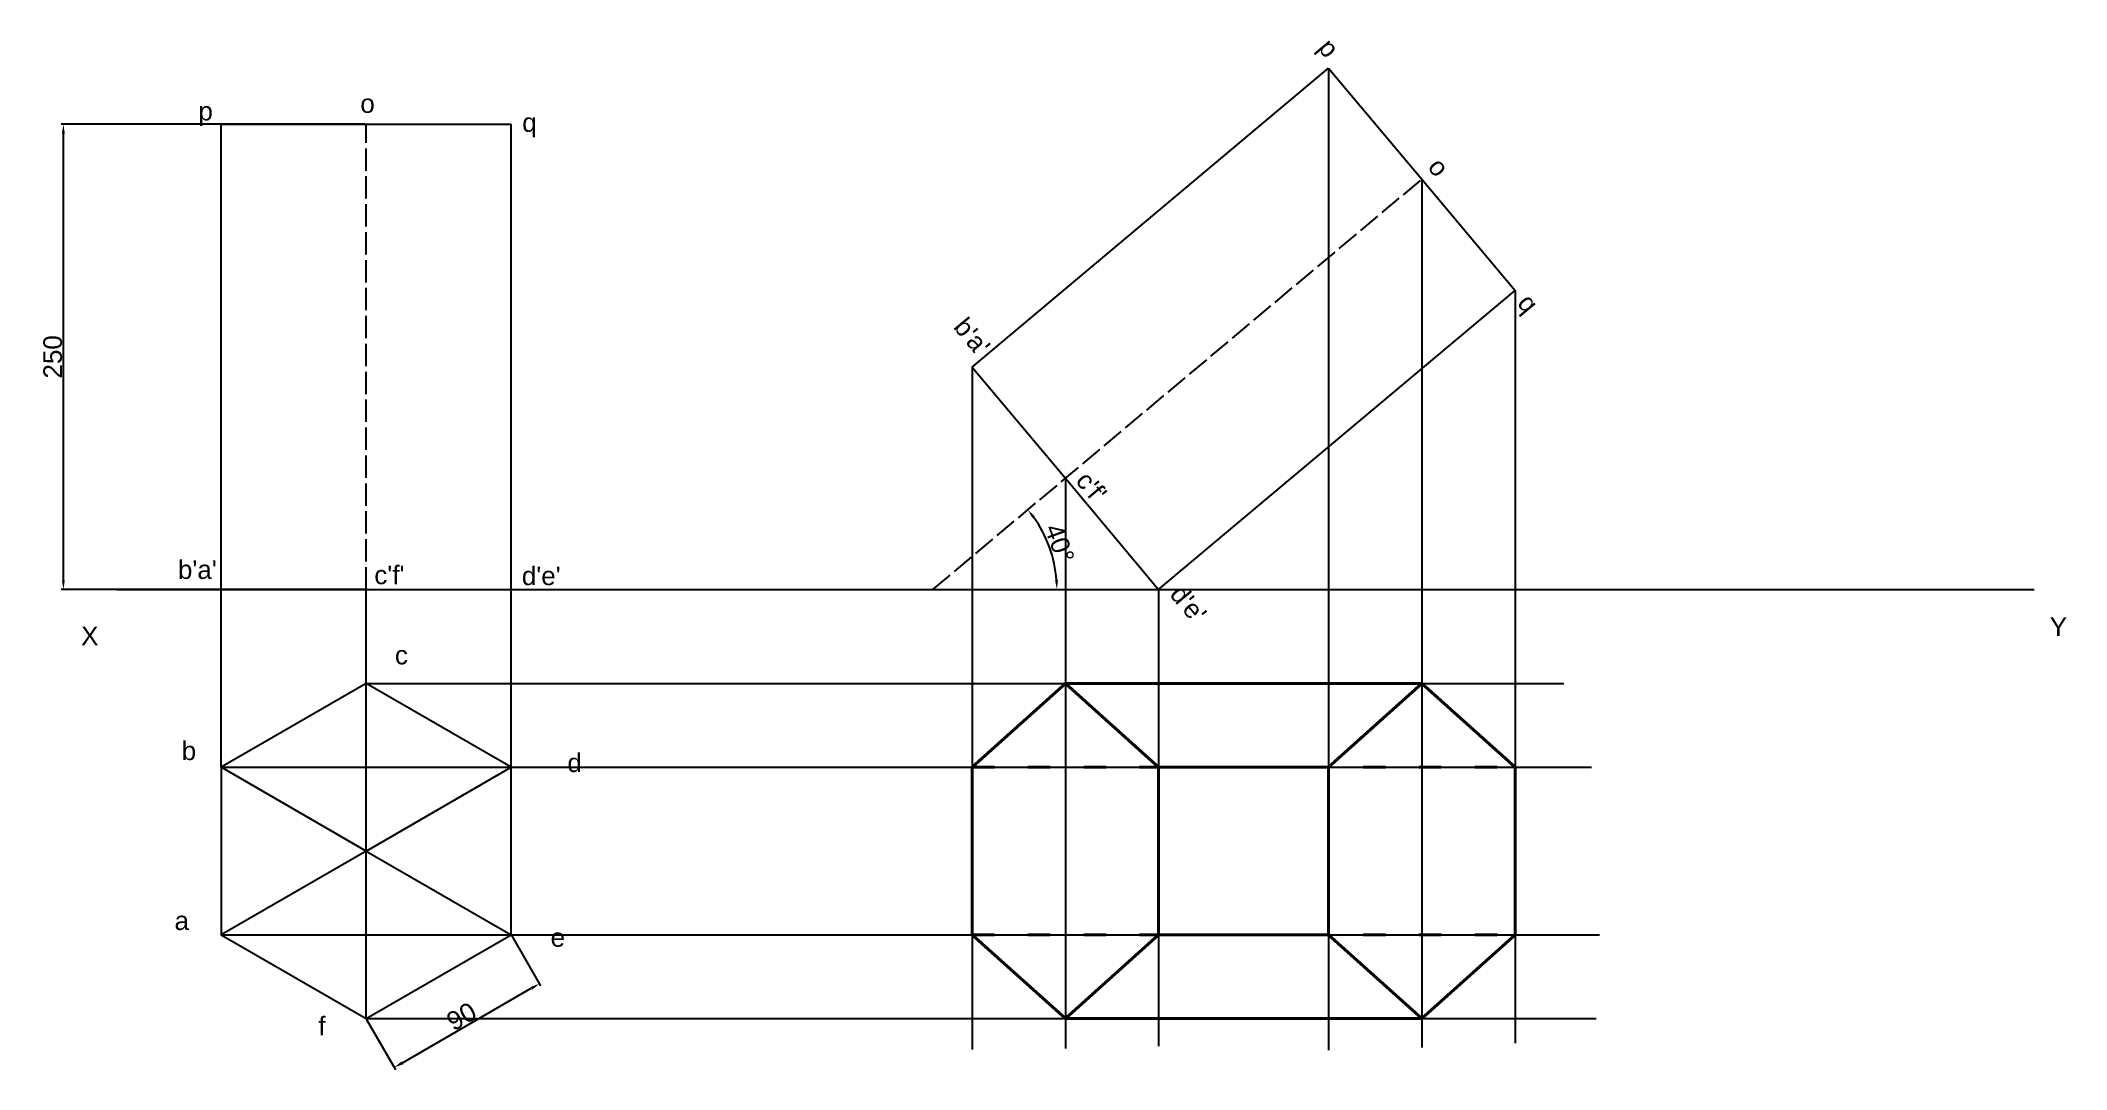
# Model space of a CAD drawing. Header units: millimetres. Extents: x 969 to 2057, y 20 to 573.
import ezdxf

# ---------------------------------------------------------------- set-up
doc = ezdxf.new("R2010")
doc.units = ezdxf.units.MM
doc.header["$PDMODE"] = 35
doc.header["$PDSIZE"] = 7.5
doc.linetypes.add('ACAD_ISO02W100', pattern=[15, 12, -3])
doc.linetypes.add('ACAD_ISO03W100', pattern=[30, 12, -18])
doc.styles.get("Standard").update_dxf_attribs({"font": 'arial.ttf'})
doc.dimstyles.new('ISO-25', dxfattribs={"dimtxt": 10, "dimasz": 5, "dimexe": 1.25, "dimexo": 0.625, "dimtad": 1, "dimtxsty": 'Standard', "dimcen": 2.5, "dimadec": 0, "dimazin": 0, "dimtfac": 1, "dimtmove": 0, "dimatfit": 3, "dimfxl": 1, "dimarcsym": 0})

# ---------------------------------------------------------------- blocks, each defined once
blk = doc.blocks.new('*D3')
at = {"color": 0, "lineweight": -2, "transparency": 16777216}
for p, q in [((1221.7, 92.1), (1237.2, 65.3)), ((1163, 23.9), (1232.2, 63.9)), ((1143.7, 47.1), (1159.2, 20.3))]:
    blk.add_line(p, q, dxfattribs=at)
at = {"color": 0, "lineweight": 40, "transparency": 16777216}
for points in [[(1231.8, 64.6), (1232.7, 63.1), (1236.6, 66.4)], [(1162.5, 24.6), (1163.4, 23.1), (1158.6, 21.4)]]:
    blk.add_solid(points, dxfattribs=at)
at = {"layer": 'Defpoints', "color": 0, "lineweight": 40, "transparency": 16777216}
for p in [(1221.4, 92.7), (1236.6, 66.4), (1143.4, 47.7)]:
    blk.add_point(p, dxfattribs=at)
at = {"color": 0, "transparency": 16777216, "insert": (1194.7, 48.8), "char_height": 10, "attachment_point": 5, "rotation": 30}
blk.add_mtext('90', dxfattribs=at)
blk = doc.blocks.new('*D4')
at = {"color": 0, "lineweight": -2, "transparency": 16777216}
for p, q in [((1142.8, 528.2), (979.6, 528.2)), ((980.8, 283.2), (980.8, 523.2)), ((1142.8, 278.2), (979.6, 278.2))]:
    blk.add_line(p, q, dxfattribs=at)
at = {"color": 0, "lineweight": 40, "transparency": 16777216}
for points in [[(980, 523.2), (981.6, 523.2), (980.8, 528.2)], [(980, 283.2), (981.6, 283.2), (980.8, 278.2)]]:
    blk.add_solid(points, dxfattribs=at)
at = {"layer": 'Defpoints', "color": 0, "lineweight": 40, "transparency": 16777216}
for p in [(980.8, 528.2), (1143.4, 528.2), (1143.4, 278.2)]:
    blk.add_point(p, dxfattribs=at)
at = {"color": 0, "transparency": 16777216, "insert": (975.1, 403.2), "char_height": 10, "attachment_point": 5, "rotation": 90}
blk.add_mtext('250', dxfattribs=at)
blk = doc.blocks.new('*D5')
at = {"color": 0, "lineweight": -2, "transparency": 16777216}
blk.add_arc((1448, 278.2), 66.6, 4.3027, 35.6973, dxfattribs=at)
at = {"color": 0, "lineweight": 40, "transparency": 16777216}
for points in [[(1501.4, 316.6), (1502.7, 317.6), (1499, 321)], [(1515.2, 283.3), (1513.6, 283.2), (1514.6, 278.2)]]:
    blk.add_solid(points, dxfattribs=at)
at = {"layer": 'Defpoints', "color": 0, "lineweight": 40, "transparency": 16777216}
for p in [(1710.7, 498.6), (1512.8, 293.6), (1009.5, 278.2), (1448, 278.2), (2039.7, 278.2)]:
    blk.add_point(p, dxfattribs=at)
at = {"color": 0, "transparency": 16777216, "insert": (1516, 303), "char_height": 10, "attachment_point": 5, "rotation": 290}
blk.add_mtext('40°', dxfattribs=at)

msp = doc.modelspace()

# ---------------------------------------------------------------- linework, layer by layer
for p, q in [((1469.052, 397.642), (1660.563, 558.339)), ((1660.563, 558.339), (1710.664, 498.631)), ((1065.492, 278.227), (1065.492, 528.227)), ((1065.492, 528.227), (1143.434, 528.227)), ((1143.434, 528.227), (1221.376, 528.227)), ((1221.376, 278.227), (1221.376, 528.227)), ((1710.664, 498.631), (1760.764, 438.924)), ((1569.253, 278.227), (1760.764, 438.924)), ((1469.052, 397.642), (1519.152, 337.934)), ((1519.152, 337.934), (1569.253, 278.227)), ((1009.506, 278.227), (2039.695, 278.227)), ((1065.492, 182.674), (1065.492, 278.227)), ((1065.492, 278.227), (1143.434, 278.227)), ((1143.434, 227.674), (1143.434, 278.227)), ((1143.434, 278.227), (1221.376, 278.227)), ((1221.376, 182.674), (1221.376, 278.227)), ((1143.434, 47.674), (1143.434, 227.674)), ((1143.434, 137.674), (1065.492, 182.674)), ((1143.434, 137.674), (1221.376, 182.674)), ((1143.434, 137.674), (1065.492, 92.674)), ((1143.434, 137.674), (1221.376, 92.674))]:
    msp.add_line(p, q)
at = {"color": 2, "true_color": 0xf1eb1f}
for p, q in [((1660.563, 558.339), (1660.563, 30.721)), ((1710.664, 498.631), (1710.664, 32.057)), ((1760.764, 438.924), (1760.764, 34.462)), ((1469.052, 397.642), (1469.052, 31.009)), ((1519.152, 337.934), (1519.152, 31.543)), ((1569.253, 278.227), (1569.253, 32.73))]:
    msp.add_line(p, q, dxfattribs=at)
at = {"linetype": 'ACAD_ISO02W100'}
for p, q in [((1143.434, 278.227), (1143.434, 528.227)), ((1447.996, 278.227), (1710.664, 498.631)), ((1519.152, 337.934), (1519.152, 337.934)), ((1143.434, 137.674), (1143.434, 278.227)), ((1143.434, 278.227), (1143.434, 278.227))]:
    msp.add_line(p, q, dxfattribs=at)
at = {"color": 217, "true_color": 0x93278f}
for p, q in [((1143.434, 227.674), (1786.936, 227.674)), ((1065.492, 182.674), (1801.722, 182.674)), ((1065.492, 92.674), (1806.07, 92.674)), ((1143.434, 47.674), (1804.331, 47.674))]:
    msp.add_line(p, q, dxfattribs=at)
msp.add_lwpolyline([(1221.376, 92.674), (1221.376, 182.674), (1143.434, 227.674), (1065.492, 182.674), (1065.492, 92.674), (1143.434, 47.674)], close=True)
at = {"color": 242, "lineweight": 40, "true_color": 0xcd2027}
for points in [[(1469.052, 182.674), (1519.152, 227.674), (1569.253, 182.674), (1569.253, 92.674), (1519.152, 47.674), (1469.052, 92.674), (1469.052, 182.674)], [(1519.152, 227.674), (1710.664, 227.674)], [(1660.563, 182.674), (1710.664, 227.674), (1760.764, 182.674), (1760.764, 92.674), (1710.664, 47.674), (1660.563, 92.674), (1660.563, 182.674)], [(1569.253, 182.674), (1660.563, 182.674)], [(1569.253, 92.674), (1660.563, 92.674)], [(1519.152, 47.674), (1710.664, 47.674)]]:
    msp.add_lwpolyline(points, dxfattribs=at)
at = {"color": 242, "linetype": 'ACAD_ISO03W100', "lineweight": 40, "true_color": 0xcd2027}
for points in [[(1469.052, 182.674), (1760.764, 182.674)], [(1469.052, 92.674), (1760.764, 92.674)]]:
    msp.add_lwpolyline(points, dxfattribs=at)

# ---------------------------------------------------------------- texts
for s, p in [('p', (1654.291, 568.945)), ('o', (1713.325, 504.917)), ('q', (1761.457, 431.741)), ("b'a'", (1458.505, 418.999)), ("c'f'", (1524.137, 336.339)), ("d'e'", (1574.712, 275.32))]:
    msp.add_text(s, height=10, rotation=310).set_placement(p)
for s, p in [('p', (1053.335, 530.24)), ('o', (1140.33, 534.306)), ('q', (1227.325, 524.141)), ("b'a'", (1042.351, 283.876)), ("c'f'", (1147.86, 281.02)), ("d'e'", (1227.112, 280.54)), ('Y', (2047.986, 253.234)), ('X', (990.325, 248.252)), ('c', (1158.924, 237.966)), ('b', (1044.38, 186.534)), ('d', (1251.588, 180.105)), ('a', (1040.519, 95.242)), ('e', (1242.579, 86.242)), ('f', (1117.739, 38.668))]:
    msp.add_text(s, height=10).set_placement(p)

# ---------------------------------------------------------------- dimensions: what is measured, and where the dimension line sits
dim = msp.add_linear_dim(base=(980.813, 528.227), p1=(1143.434, 278.227), p2=(1143.434, 528.227), angle=90, dimstyle='ISO-25')
dim.commit()
dim.dimension.update_dxf_attribs({"geometry": '*D4', "text_midpoint": (975.083, 403.227)})
dim = msp.add_angular_dim_2l(base=(1512.798, 293.585), line1=((1009.506, 278.227), (2039.695, 278.227)), line2=((1447.996, 278.227), (1710.664, 498.631)), dimstyle='ISO-25')
dim.commit()
dim.dimension.update_dxf_attribs({"geometry": '*D5', "text_midpoint": (1515.962, 302.965)})
dim = msp.add_aligned_dim(p1=(1143.434, 47.674), p2=(1221.376, 92.674), distance=-30.381, dimstyle='ISO-25')
dim.commit()
dim.dimension.update_dxf_attribs({"geometry": '*D3', "text_midpoint": (1194.73, 48.826)})

doc.saveas('drawing.dxf')
